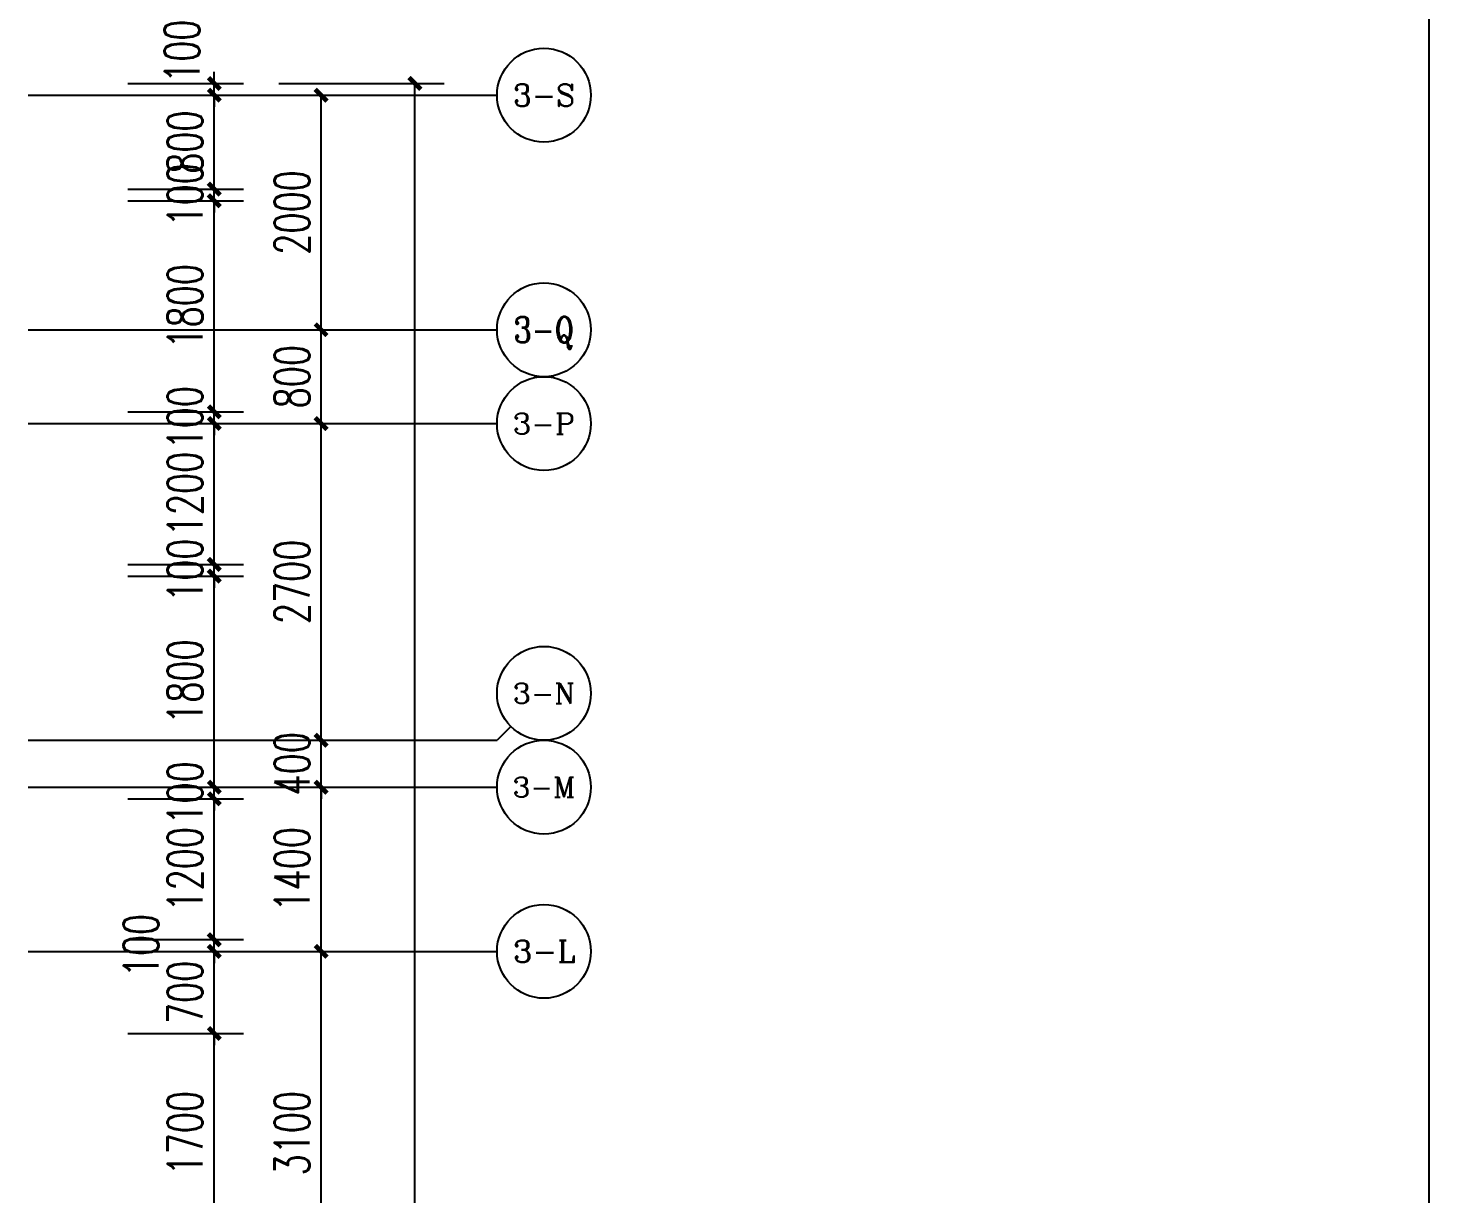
# Model space of a CAD drawing. Extents: x -129588 to 17450, y 1144 to 109436.
# Drawn here: x 5501 to 17450, y 26530 to 36471 of the extents above; entities that cross this region are included whole.
import ezdxf
from ezdxf.enums import TextEntityAlignment as Align

# ---------------------------------------------------------------- set-up
doc = ezdxf.new("R2010")
doc.units = 0
doc.header["$LTSCALE"] = 1000
doc.header["$MEASUREMENT"] = 0
for name, color, linetype in [('A-第三道尺寸线', 105, 'Continuous'), ('AXIS', 3, 'Continuous'), ('AXIS_TEXT', 7, 'Continuous')]:
    doc.layers.add(name, color=color, linetype=linetype)
doc.styles.add('_TCH_AXIS', font='COMPLEX', dxfattribs={"bigfont": 'GBCBIG'})
doc.styles.add('_TCH_DIM_T3', font='SIMPLEX.shx', dxfattribs={"width": 0.705882, "bigfont": 'GBCBIG.shx'})
doc.styles.add('COMPLEX', font='COMPLEX')
doc.dimstyles.new('_TCH_ARCH&&100', dxfattribs={"dimtxt": 297.5, "dimasz": 100, "dimexe": 250, "dimexo": 300, "dimgap": 100, "dimtad": 1, "dimdec": 0, "dimzin": 0, "dimdsep": 46, "dimtxsty": '_TCH_DIM_T3', "dimblk": 'ARCHTICK', "dimcen": 0.09, "dimclrt": 7, "dimazin": 2, "dimtfac": 1, "dimtdec": 0, "dimtix": 1, "dimtmove": 2, "dimatfit": 3, "dimfxl": 0, "dimtolj": 1, "dimtzin": 0, "dimarcsym": 0})

# ---------------------------------------------------------------- blocks, each defined once
blk = doc.blocks.new('_ArchTick')
at = {"color": 0, "linetype": 'ByBlock', "const_width": 0.4}
blk.add_lwpolyline([(-0.5, -0.5), (0.5, 0.5)], dxfattribs=at)
blk = doc.blocks.new('*D606')
at = {"layer": 'A-第三道尺寸线', "color": 0, "lineweight": -2, "transparency": 16777216}
for p, q in [((7090, 35998), (7090, 36098)), ((6353, 35998), (7340, 35998)), ((7090, 35898), (7090, 35998)), ((6353, 35898), (7340, 35898)), ((7090, 35898), (7090, 35798))]:
    blk.add_line(p, q, dxfattribs=at)
at = {"layer": 'Defpoints', "color": 0, "transparency": 16777216}
for p in [(6053, 35998), (7090, 35998), (6053, 35898)]:
    blk.add_point(p, dxfattribs=at)
at = {"layer": 'A-第三道尺寸线', "color": 0, "lineweight": -2, "transparency": 16777216, "xscale": 100, "yscale": 100, "zscale": 100}
for p, rotation in [((7090, 35998), 270), ((7090, 35898), 90)]:
    blk.add_blockref('_ArchTick', p, dxfattribs=dict(at, rotation=rotation))
at = {"layer": 'A-第三道尺寸线', "color": 7, "transparency": 16777216, "insert": (6815, 36273), "char_height": 297.5, "attachment_point": 5, "rotation": 90, "style": '_TCH_DIM_T3'}
blk.add_mtext('\\A1;100', dxfattribs=at)
blk = doc.blocks.new('*D607')
at = {"layer": 'A-第三道尺寸线', "color": 0, "lineweight": -2, "transparency": 16777216}
for p, q in [((6353, 35898), (7340, 35898)), ((7090, 35098), (7090, 35898)), ((6353, 35098), (7340, 35098))]:
    blk.add_line(p, q, dxfattribs=at)
at = {"layer": 'Defpoints', "color": 0, "transparency": 16777216}
for p in [(6053, 35898), (7090, 35898), (6053, 35098)]:
    blk.add_point(p, dxfattribs=at)
at = {"layer": 'A-第三道尺寸线', "color": 0, "lineweight": -2, "transparency": 16777216, "xscale": 100, "yscale": 100, "zscale": 100}
for p, rotation in [((7090, 35898), 90), ((7090, 35098), 270)]:
    blk.add_blockref('_ArchTick', p, dxfattribs=dict(at, rotation=rotation))
at = {"layer": 'A-第三道尺寸线', "color": 7, "transparency": 16777216, "insert": (6841, 35498), "char_height": 297.5, "attachment_point": 5, "rotation": 90, "style": '_TCH_DIM_T3'}
blk.add_mtext('\\A1;800', dxfattribs=at)
blk = doc.blocks.new('*D608')
at = {"layer": 'A-第三道尺寸线', "color": 0, "lineweight": -2, "transparency": 16777216}
for p, q in [((7090, 35098), (7090, 35198)), ((6353, 35098), (7340, 35098)), ((7090, 34998), (7090, 35098)), ((6353, 34998), (7340, 34998)), ((7090, 34998), (7090, 34898))]:
    blk.add_line(p, q, dxfattribs=at)
at = {"layer": 'Defpoints', "color": 0, "transparency": 16777216}
for p in [(6053, 35098), (7090, 35098), (6053, 34998)]:
    blk.add_point(p, dxfattribs=at)
at = {"layer": 'A-第三道尺寸线', "color": 0, "lineweight": -2, "transparency": 16777216, "xscale": 100, "yscale": 100, "zscale": 100}
for p, rotation in [((7090, 35098), 270), ((7090, 34998), 90)]:
    blk.add_blockref('_ArchTick', p, dxfattribs=dict(at, rotation=rotation))
at = {"layer": 'A-第三道尺寸线', "color": 7, "transparency": 16777216, "insert": (6841, 35048), "char_height": 297.5, "attachment_point": 5, "rotation": 90, "style": '_TCH_DIM_T3'}
blk.add_mtext('\\A1;100', dxfattribs=at)
blk = doc.blocks.new('*D609')
at = {"layer": 'A-第三道尺寸线', "color": 0, "lineweight": -2, "transparency": 16777216}
for p, q in [((6353, 34998), (7340, 34998)), ((7090, 33198), (7090, 34998)), ((6353, 33198), (7340, 33198))]:
    blk.add_line(p, q, dxfattribs=at)
at = {"layer": 'Defpoints', "color": 0, "transparency": 16777216}
for p in [(6053, 34998), (7090, 34998), (6053, 33198)]:
    blk.add_point(p, dxfattribs=at)
at = {"layer": 'A-第三道尺寸线', "color": 0, "lineweight": -2, "transparency": 16777216, "xscale": 100, "yscale": 100, "zscale": 100}
for p, rotation in [((7090, 34998), 90), ((7090, 33198), 270)]:
    blk.add_blockref('_ArchTick', p, dxfattribs=dict(at, rotation=rotation))
at = {"layer": 'A-第三道尺寸线', "color": 7, "transparency": 16777216, "insert": (6841, 34098), "char_height": 297.5, "attachment_point": 5, "rotation": 90, "style": '_TCH_DIM_T3'}
blk.add_mtext('\\A1;1800', dxfattribs=at)
blk = doc.blocks.new('*D610')
at = {"layer": 'A-第三道尺寸线', "color": 0, "lineweight": -2, "transparency": 16777216}
for p, q in [((7090, 33198), (7090, 33298)), ((6353, 33198), (7340, 33198)), ((6353, 33098), (7340, 33098)), ((7090, 33098), (7090, 33198)), ((7090, 33098), (7090, 32998))]:
    blk.add_line(p, q, dxfattribs=at)
at = {"layer": 'Defpoints', "color": 0, "transparency": 16777216}
for p in [(6053, 33198), (6053, 33098), (7090, 33198)]:
    blk.add_point(p, dxfattribs=at)
at = {"layer": 'A-第三道尺寸线', "color": 0, "lineweight": -2, "transparency": 16777216, "xscale": 100, "yscale": 100, "zscale": 100}
for p, rotation in [((7090, 33198), 270), ((7090, 33098), 90)]:
    blk.add_blockref('_ArchTick', p, dxfattribs=dict(at, rotation=rotation))
at = {"layer": 'A-第三道尺寸线', "color": 7, "transparency": 16777216, "insert": (6841, 33148), "char_height": 297.5, "attachment_point": 5, "rotation": 90, "style": '_TCH_DIM_T3'}
blk.add_mtext('\\A1;100', dxfattribs=at)
blk = doc.blocks.new('*D611')
at = {"layer": 'A-第三道尺寸线', "color": 0, "lineweight": -2, "transparency": 16777216}
for p, q in [((6353, 33098), (7340, 33098)), ((7090, 31898), (7090, 33098)), ((6353, 31898), (7340, 31898))]:
    blk.add_line(p, q, dxfattribs=at)
at = {"layer": 'Defpoints', "color": 0, "transparency": 16777216}
for p in [(6053, 33098), (7090, 33098), (6053, 31898)]:
    blk.add_point(p, dxfattribs=at)
at = {"layer": 'A-第三道尺寸线', "color": 0, "lineweight": -2, "transparency": 16777216, "xscale": 100, "yscale": 100, "zscale": 100}
for p, rotation in [((7090, 33098), 90), ((7090, 31898), 270)]:
    blk.add_blockref('_ArchTick', p, dxfattribs=dict(at, rotation=rotation))
at = {"layer": 'A-第三道尺寸线', "color": 7, "transparency": 16777216, "insert": (6841, 32498), "char_height": 297.5, "attachment_point": 5, "rotation": 90, "style": '_TCH_DIM_T3'}
blk.add_mtext('\\A1;1200', dxfattribs=at)
blk = doc.blocks.new('*D612')
at = {"layer": 'A-第三道尺寸线', "color": 0, "lineweight": -2, "transparency": 16777216}
for p, q in [((7090, 31898), (7090, 31998)), ((6353, 31898), (7340, 31898)), ((6353, 31798), (7340, 31798)), ((7090, 31798), (7090, 31898)), ((7090, 31798), (7090, 31698))]:
    blk.add_line(p, q, dxfattribs=at)
at = {"layer": 'Defpoints', "color": 0, "transparency": 16777216}
for p in [(6053, 31898), (6053, 31798), (7090, 31898)]:
    blk.add_point(p, dxfattribs=at)
at = {"layer": 'A-第三道尺寸线', "color": 0, "lineweight": -2, "transparency": 16777216, "xscale": 100, "yscale": 100, "zscale": 100}
for p, rotation in [((7090, 31898), 270), ((7090, 31798), 90)]:
    blk.add_blockref('_ArchTick', p, dxfattribs=dict(at, rotation=rotation))
at = {"layer": 'A-第三道尺寸线', "color": 7, "transparency": 16777216, "insert": (6841, 31848), "char_height": 297.5, "attachment_point": 5, "rotation": 90, "style": '_TCH_DIM_T3'}
blk.add_mtext('\\A1;100', dxfattribs=at)
blk = doc.blocks.new('*D613')
at = {"layer": 'A-第三道尺寸线', "color": 0, "lineweight": -2, "transparency": 16777216}
for p, q in [((6353, 31798), (7340, 31798)), ((7090, 29998), (7090, 31798)), ((6353, 29998), (7340, 29998))]:
    blk.add_line(p, q, dxfattribs=at)
at = {"layer": 'Defpoints', "color": 0, "transparency": 16777216}
for p in [(6053, 31798), (7090, 31798), (6053, 29998)]:
    blk.add_point(p, dxfattribs=at)
at = {"layer": 'A-第三道尺寸线', "color": 0, "lineweight": -2, "transparency": 16777216, "xscale": 100, "yscale": 100, "zscale": 100}
for p, rotation in [((7090, 31798), 90), ((7090, 29998), 270)]:
    blk.add_blockref('_ArchTick', p, dxfattribs=dict(at, rotation=rotation))
at = {"layer": 'A-第三道尺寸线', "color": 7, "transparency": 16777216, "insert": (6841, 30898), "char_height": 297.5, "attachment_point": 5, "rotation": 90, "style": '_TCH_DIM_T3'}
blk.add_mtext('\\A1;1800', dxfattribs=at)
blk = doc.blocks.new('*D614')
at = {"layer": 'A-第三道尺寸线', "color": 0, "lineweight": -2, "transparency": 16777216}
for p, q in [((6353, 29998), (7340, 29998)), ((7090, 29998), (7090, 30098)), ((7090, 29898), (7090, 29998)), ((6353, 29898), (7340, 29898)), ((7090, 29898), (7090, 29798))]:
    blk.add_line(p, q, dxfattribs=at)
at = {"layer": 'Defpoints', "color": 0, "transparency": 16777216}
for p in [(6053, 29998), (7090, 29998), (6053, 29898)]:
    blk.add_point(p, dxfattribs=at)
at = {"layer": 'A-第三道尺寸线', "color": 0, "lineweight": -2, "transparency": 16777216, "xscale": 100, "yscale": 100, "zscale": 100}
for p, rotation in [((7090, 29998), 270), ((7090, 29898), 90)]:
    blk.add_blockref('_ArchTick', p, dxfattribs=dict(at, rotation=rotation))
at = {"layer": 'A-第三道尺寸线', "color": 7, "transparency": 16777216, "insert": (6841, 29948), "char_height": 297.5, "attachment_point": 5, "rotation": 90, "style": '_TCH_DIM_T3'}
blk.add_mtext('\\A1;100', dxfattribs=at)
blk = doc.blocks.new('*D615')
at = {"layer": 'A-第三道尺寸线', "color": 0, "lineweight": -2, "transparency": 16777216}
for p, q in [((6353, 29898), (7340, 29898)), ((7090, 28698), (7090, 29898)), ((6353, 28698), (7340, 28698))]:
    blk.add_line(p, q, dxfattribs=at)
at = {"layer": 'Defpoints', "color": 0, "transparency": 16777216}
for p in [(6053, 29898), (7090, 29898), (6053, 28698)]:
    blk.add_point(p, dxfattribs=at)
at = {"layer": 'A-第三道尺寸线', "color": 0, "lineweight": -2, "transparency": 16777216, "xscale": 100, "yscale": 100, "zscale": 100}
for p, rotation in [((7090, 29898), 90), ((7090, 28698), 270)]:
    blk.add_blockref('_ArchTick', p, dxfattribs=dict(at, rotation=rotation))
at = {"layer": 'A-第三道尺寸线', "color": 7, "transparency": 16777216, "insert": (6841, 29298), "char_height": 297.5, "attachment_point": 5, "rotation": 90, "style": '_TCH_DIM_T3'}
blk.add_mtext('\\A1;1200', dxfattribs=at)
blk = doc.blocks.new('*D616')
at = {"layer": 'A-第三道尺寸线', "color": 0, "lineweight": -2, "transparency": 16777216}
for p, q in [((7090, 28698), (7090, 28798)), ((6353, 28698), (7340, 28698)), ((7090, 28598), (7090, 28698)), ((6353, 28598), (7340, 28598)), ((7090, 28598), (7090, 28498))]:
    blk.add_line(p, q, dxfattribs=at)
at = {"layer": 'Defpoints', "color": 0, "transparency": 16777216}
for p in [(6053, 28698), (7090, 28698), (6053, 28598)]:
    blk.add_point(p, dxfattribs=at)
at = {"layer": 'A-第三道尺寸线', "color": 0, "lineweight": -2, "transparency": 16777216, "xscale": 100, "yscale": 100, "zscale": 100}
for p, rotation in [((7090, 28698), 270), ((7090, 28598), 90)]:
    blk.add_blockref('_ArchTick', p, dxfattribs=dict(at, rotation=rotation))
at = {"layer": 'A-第三道尺寸线', "color": 7, "transparency": 16777216, "insert": (6465, 28648), "char_height": 297.5, "attachment_point": 5, "rotation": 90, "style": '_TCH_DIM_T3'}
blk.add_mtext('\\A1;100', dxfattribs=at)
blk = doc.blocks.new('*D617')
at = {"layer": 'A-第三道尺寸线', "color": 0, "lineweight": -2, "transparency": 16777216}
for p, q in [((7090, 28598), (7090, 28698)), ((6353, 28598), (7340, 28598)), ((7090, 27898), (7090, 28598)), ((6353, 27898), (7340, 27898)), ((7090, 27898), (7090, 27798))]:
    blk.add_line(p, q, dxfattribs=at)
at = {"layer": 'Defpoints', "color": 0, "transparency": 16777216}
for p in [(6053, 28598), (7090, 28598), (6053, 27898)]:
    blk.add_point(p, dxfattribs=at)
at = {"layer": 'A-第三道尺寸线', "color": 0, "lineweight": -2, "transparency": 16777216, "xscale": 100, "yscale": 100, "zscale": 100}
for p, rotation in [((7090, 28598), 270), ((7090, 27898), 90)]:
    blk.add_blockref('_ArchTick', p, dxfattribs=dict(at, rotation=rotation))
at = {"layer": 'A-第三道尺寸线', "color": 7, "transparency": 16777216, "insert": (6841, 28248), "char_height": 297.5, "attachment_point": 5, "rotation": 90, "style": '_TCH_DIM_T3'}
blk.add_mtext('\\A1;700', dxfattribs=at)
blk = doc.blocks.new('*D618')
at = {"layer": 'A-第三道尺寸线', "color": 0, "lineweight": -2, "transparency": 16777216}
for p, q in [((6353, 27898), (7340, 27898)), ((7090, 26198), (7090, 27898)), ((6353, 26198), (7340, 26198))]:
    blk.add_line(p, q, dxfattribs=at)
at = {"layer": 'Defpoints', "color": 0, "transparency": 16777216}
for p in [(6053, 27898), (7090, 27898), (6053, 26198)]:
    blk.add_point(p, dxfattribs=at)
at = {"layer": 'A-第三道尺寸线', "color": 0, "lineweight": -2, "transparency": 16777216, "xscale": 100, "yscale": 100, "zscale": 100}
for p, rotation in [((7090, 27898), 90), ((7090, 26198), 270)]:
    blk.add_blockref('_ArchTick', p, dxfattribs=dict(at, rotation=rotation))
at = {"layer": 'A-第三道尺寸线', "color": 7, "transparency": 16777216, "insert": (6841, 27048), "char_height": 297.5, "attachment_point": 5, "rotation": 90, "style": '_TCH_DIM_T3'}
blk.add_mtext('\\A1;1700', dxfattribs=at)
blk = doc.blocks.new('*D929')
at = {"layer": 'AXIS', "color": 0, "lineweight": -2, "transparency": 16777216}
for p, q in [((5801, 28598), (8251, 28598)), ((8001, 25498), (8001, 28598)), ((5801, 25498), (8251, 25498))]:
    blk.add_line(p, q, dxfattribs=at)
at = {"layer": 'Defpoints', "color": 0, "transparency": 16777216}
for p in [(5501, 28598), (8001, 28598), (5501, 25498)]:
    blk.add_point(p, dxfattribs=at)
at = {"layer": 'AXIS', "color": 0, "lineweight": -2, "transparency": 16777216, "xscale": 100, "yscale": 100, "zscale": 100}
for p, rotation in [((8001, 28598), 90), ((8001, 25498), 270)]:
    blk.add_blockref('_ArchTick', p, dxfattribs=dict(at, rotation=rotation))
at = {"layer": 'AXIS', "color": 7, "transparency": 16777216, "insert": (7753, 27048), "char_height": 297.5, "attachment_point": 5, "rotation": 90, "style": '_TCH_DIM_T3'}
blk.add_mtext('\\A1;3100', dxfattribs=at)
blk = doc.blocks.new('*D930')
at = {"layer": 'AXIS', "color": 0, "lineweight": -2, "transparency": 16777216}
for p, q in [((5801, 29998), (8251, 29998)), ((8001, 28598), (8001, 29998)), ((5801, 28598), (8251, 28598))]:
    blk.add_line(p, q, dxfattribs=at)
at = {"layer": 'Defpoints', "color": 0, "transparency": 16777216}
for p in [(5501, 29998), (8001, 29998), (5501, 28598)]:
    blk.add_point(p, dxfattribs=at)
at = {"layer": 'AXIS', "color": 0, "lineweight": -2, "transparency": 16777216, "xscale": 100, "yscale": 100, "zscale": 100}
for p, rotation in [((8001, 29998), 90), ((8001, 28598), 270)]:
    blk.add_blockref('_ArchTick', p, dxfattribs=dict(at, rotation=rotation))
at = {"layer": 'AXIS', "color": 7, "transparency": 16777216, "insert": (7753, 29298), "char_height": 297.5, "attachment_point": 5, "rotation": 90, "style": '_TCH_DIM_T3'}
blk.add_mtext('\\A1;1400', dxfattribs=at)
blk = doc.blocks.new('*D931')
at = {"layer": 'AXIS', "color": 0, "lineweight": -2, "transparency": 16777216}
for p, q in [((8001, 30398), (8001, 30498)), ((5801, 30398), (8251, 30398)), ((8001, 29998), (8001, 30398)), ((5801, 29998), (8251, 29998)), ((8001, 29998), (8001, 29898))]:
    blk.add_line(p, q, dxfattribs=at)
at = {"layer": 'Defpoints', "color": 0, "transparency": 16777216}
for p in [(5501, 30398), (8001, 30398), (5501, 29998)]:
    blk.add_point(p, dxfattribs=at)
at = {"layer": 'AXIS', "color": 0, "lineweight": -2, "transparency": 16777216, "xscale": 100, "yscale": 100, "zscale": 100}
for p, rotation in [((8001, 30398), 270), ((8001, 29998), 90)]:
    blk.add_blockref('_ArchTick', p, dxfattribs=dict(at, rotation=rotation))
at = {"layer": 'AXIS', "color": 7, "transparency": 16777216, "insert": (7753, 30198), "char_height": 297.5, "attachment_point": 5, "rotation": 90, "style": '_TCH_DIM_T3'}
blk.add_mtext('\\A1;400', dxfattribs=at)
blk = doc.blocks.new('*D932')
at = {"layer": 'AXIS', "color": 0, "lineweight": -2, "transparency": 16777216}
for p, q in [((5801, 33098), (8251, 33098)), ((8001, 30398), (8001, 33098)), ((5801, 30398), (8251, 30398))]:
    blk.add_line(p, q, dxfattribs=at)
at = {"layer": 'Defpoints', "color": 0, "transparency": 16777216}
for p in [(5501, 33098), (8001, 33098), (5501, 30398)]:
    blk.add_point(p, dxfattribs=at)
at = {"layer": 'AXIS', "color": 0, "lineweight": -2, "transparency": 16777216, "xscale": 100, "yscale": 100, "zscale": 100}
for p, rotation in [((8001, 33098), 90), ((8001, 30398), 270)]:
    blk.add_blockref('_ArchTick', p, dxfattribs=dict(at, rotation=rotation))
at = {"layer": 'AXIS', "color": 7, "transparency": 16777216, "insert": (7753, 31748), "char_height": 297.5, "attachment_point": 5, "rotation": 90, "style": '_TCH_DIM_T3'}
blk.add_mtext('\\A1;2700', dxfattribs=at)
blk = doc.blocks.new('*D933')
at = {"layer": 'AXIS', "color": 0, "lineweight": -2, "transparency": 16777216}
for p, q in [((5801, 33898), (8251, 33898)), ((8001, 33098), (8001, 33898)), ((5801, 33098), (8251, 33098))]:
    blk.add_line(p, q, dxfattribs=at)
at = {"layer": 'Defpoints', "color": 0, "transparency": 16777216}
for p in [(5501, 33898), (8001, 33898), (5501, 33098)]:
    blk.add_point(p, dxfattribs=at)
at = {"layer": 'AXIS', "color": 0, "lineweight": -2, "transparency": 16777216, "xscale": 100, "yscale": 100, "zscale": 100}
for p, rotation in [((8001, 33898), 90), ((8001, 33098), 270)]:
    blk.add_blockref('_ArchTick', p, dxfattribs=dict(at, rotation=rotation))
at = {"layer": 'AXIS', "color": 7, "transparency": 16777216, "insert": (7753, 33498), "char_height": 297.5, "attachment_point": 5, "rotation": 90, "style": '_TCH_DIM_T3'}
blk.add_mtext('\\A1;800', dxfattribs=at)
blk = doc.blocks.new('*D934')
at = {"layer": 'AXIS', "color": 0, "lineweight": -2, "transparency": 16777216}
for p, q in [((5801, 35898), (8251, 35898)), ((8001, 33898), (8001, 35898)), ((5801, 33898), (8251, 33898))]:
    blk.add_line(p, q, dxfattribs=at)
at = {"layer": 'Defpoints', "color": 0, "transparency": 16777216}
for p in [(5501, 35898), (8001, 35898), (5501, 33898)]:
    blk.add_point(p, dxfattribs=at)
at = {"layer": 'AXIS', "color": 0, "lineweight": -2, "transparency": 16777216, "xscale": 100, "yscale": 100, "zscale": 100}
for p, rotation in [((8001, 35898), 90), ((8001, 33898), 270)]:
    blk.add_blockref('_ArchTick', p, dxfattribs=dict(at, rotation=rotation))
at = {"layer": 'AXIS', "color": 7, "transparency": 16777216, "insert": (7753, 34898), "char_height": 297.5, "attachment_point": 5, "rotation": 90, "style": '_TCH_DIM_T3'}
blk.add_mtext('\\A1;2000', dxfattribs=at)
blk = doc.blocks.new('*D935')
at = {"layer": 'AXIS', "color": 0, "lineweight": -2, "transparency": 16777216}
for p, q in [((7640, 35998), (9051, 35998)), ((8801, 14098), (8801, 35998)), ((7640, 14098), (9051, 14098))]:
    blk.add_line(p, q, dxfattribs=at)
at = {"layer": 'Defpoints', "color": 0, "transparency": 16777216}
for p in [(7340, 35998), (8801, 35998), (7340, 14098)]:
    blk.add_point(p, dxfattribs=at)
at = {"layer": 'AXIS', "color": 0, "lineweight": -2, "transparency": 16777216, "xscale": 100, "yscale": 100, "zscale": 100}
for p, rotation in [((8801, 35998), 90), ((8801, 14098), 270)]:
    blk.add_blockref('_ArchTick', p, dxfattribs=dict(at, rotation=rotation))
at = {"layer": 'AXIS', "color": 7, "transparency": 16777216, "insert": (8553, 25048), "char_height": 297.5, "attachment_point": 5, "rotation": 90, "style": '_TCH_DIM_T3'}
blk.add_mtext('\\A1;21900', dxfattribs=at)
blk = doc.blocks.new('_AXISO')
blk.add_circle((0, 0), 0.5)
at = {"layer": 'AXIS_TEXT', "style": 'COMPLEX', "width": 1.041667}
blk.add_attdef('A', text='', height=0.56, dxfattribs=at).set_placement((-0.25, -0.28), (0.25, -0.28), align=Align.FIT)

msp = doc.modelspace()

# ---------------------------------------------------------------- linework, layer by layer
msp.add_lwpolyline([(-57443, 55290), (17450, 55290), (17450, 1144.5), (-57443, 1144.5)], close=True)
at = {"layer": 'AXIS'}
for p, q in [((5501.3, 35898.2), (9501.3, 35898.2)), ((5501.3, 33898.2), (9501.3, 33898.2)), ((5501.3, 33098.2), (9501.3, 33098.2)), ((9618.5, 30515.4), (9501.3, 30398.2)), ((5501.3, 30398.2), (9501.3, 30398.2)), ((5501.3, 29998.2), (9501.3, 29998.2)), ((5501.3, 28598.2), (9501.3, 28598.2))]:
    msp.add_line(p, q, dxfattribs=at)

# ---------------------------------------------------------------- block references
ref = msp.add_blockref('_AXISO', (9901.3, 35898.2), dxfattribs=dict(at, xscale=800, yscale=800, zscale=800))
ref.add_attrib('A', '3-S', dxfattribs={"layer": 'AXIS_TEXT', "height": 187.78, "style": '_TCH_AXIS'}).set_placement((9637.5, 35804.3), (10165.1, 35804.3), align=Align.FIT)
ref = msp.add_blockref('_AXISO', (9901.3, 33898.2), dxfattribs=dict(at, xscale=800, yscale=800, zscale=800))
ref.add_attrib('A', '3-Q', dxfattribs={"layer": 'AXIS_TEXT', "height": 219.58, "style": '_TCH_AXIS', "width": 0.807692}).set_placement((9643.7, 33788.4), (10158.9, 33788.4), align=Align.FIT)
ref = msp.add_blockref('_AXISO', (9901.3, 33098.2), dxfattribs=dict(at, xscale=800, yscale=800, zscale=800))
ref.add_attrib('A', '3-P', dxfattribs={"layer": 'AXIS_TEXT', "height": 179.65, "style": '_TCH_AXIS'}).set_placement((9636.1, 33008.4), (10166.5, 33008.4), align=Align.FIT)
ref = msp.add_blockref('_AXISO', (9901.3, 30798.2), dxfattribs=dict(at, xscale=800, yscale=800, zscale=800))
ref.add_attrib('A', '3-N', dxfattribs={"layer": 'AXIS_TEXT', "height": 174.59, "style": '_TCH_AXIS'}).set_placement((9635.3, 30710.9), (10167.4, 30710.9), align=Align.FIT)
ref = msp.add_blockref('_AXISO', (9901.3, 29998.2), dxfattribs=dict(at, xscale=800, yscale=800, zscale=800))
ref.add_attrib('A', '3-M', dxfattribs={"layer": 'AXIS_TEXT', "height": 169.79, "style": '_TCH_AXIS'}).set_placement((9634.5, 29913.3), (10168.1, 29913.3), align=Align.FIT)
ref = msp.add_blockref('_AXISO', (9901.3, 28598.2), dxfattribs=dict(at, xscale=800, yscale=800, zscale=800))
ref.add_attrib('A', '3-L', dxfattribs={"layer": 'AXIS_TEXT', "height": 185, "style": '_TCH_AXIS'}).set_placement((9637, 28505.7), (10165.6, 28505.7), align=Align.FIT)

# ---------------------------------------------------------------- dimensions: what is measured, and where the dimension line sits
at = {"layer": 'A-第三道尺寸线'}
for base, p1, p2, picture, middle in [((7090, 35998.2), (6053.1, 35898.2), (6053.1, 35998.2), '*D606', (6815, 36273.2)), ((7090, 28698.2), (6053.1, 28598.2), (6053.1, 28698.2), '*D616', (6465, 28648.2))]:
    dim = msp.add_linear_dim(base=base, p1=p1, p2=p2, angle=90, dimstyle='_TCH_ARCH&&100', dxfattribs=at)
    dim.commit()
    dim.dimension.update_dxf_attribs({"geometry": picture, "text_midpoint": middle, "dimtype": 129})
for p1, p2, picture, middle in [((6053.1, 35098.2), (6053.1, 35898.2), '*D607', (6841.2, 35498.2)), ((6053.1, 34998.2), (6053.1, 35098.2), '*D608', (6841.2, 35048.2)), ((6053.1, 33198.2), (6053.1, 34998.2), '*D609', (6841.2, 34098.2)), ((6053.1, 33098.2), (6053.1, 33198.2), '*D610', (6841.2, 33148.2)), ((6053.1, 31898.2), (6053.1, 33098.2), '*D611', (6841.2, 32498.2)), ((6053.1, 31798.2), (6053.1, 31898.2), '*D612', (6841.2, 31848.2)), ((6053.1, 29998.2), (6053.1, 31798.2), '*D613', (6841.2, 30898.2)), ((6053.1, 29898.2), (6053.1, 29998.2), '*D614', (6841.2, 29948.2)), ((6053.1, 28698.2), (6053.1, 29898.2), '*D615', (6841.2, 29298.2)), ((6053.1, 27898.2), (6053.1, 28598.2), '*D617', (6841.2, 28248.2)), ((6053.1, 26198.2), (6053.1, 27898.2), '*D618', (6841.2, 27048.2))]:
    dim = msp.add_aligned_dim(p1=p1, p2=p2, distance=-1036.9, dimstyle='_TCH_ARCH&&100', dxfattribs=at)
    dim.commit()
    dim.dimension.update_dxf_attribs({"geometry": picture, "text_midpoint": middle})
at = {"layer": 'AXIS'}
for p1, p2, distance, picture, middle in [((7340, 14098.2), (7340, 35998.2), -1461.3, '*D935', (8552.6, 25048.2)), ((5501.3, 33898.2), (5501.3, 35898.2), -2500, '*D934', (7752.6, 34898.2)), ((5501.3, 33098.2), (5501.3, 33898.2), -2500, '*D933', (7752.6, 33498.2)), ((5501.3, 30398.2), (5501.3, 33098.2), -2500, '*D932', (7752.6, 31748.2)), ((5501.3, 29998.2), (5501.3, 30398.2), -2500, '*D931', (7752.6, 30198.2)), ((5501.3, 28598.2), (5501.3, 29998.2), -2500, '*D930', (7752.6, 29298.2)), ((5501.3, 25498.2), (5501.3, 28598.2), -2500, '*D929', (7752.6, 27048.2))]:
    dim = msp.add_aligned_dim(p1=p1, p2=p2, distance=distance, dimstyle='_TCH_ARCH&&100', dxfattribs=at)
    dim.commit()
    dim.dimension.update_dxf_attribs({"geometry": picture, "text_midpoint": middle})

doc.saveas('drawing.dxf')
